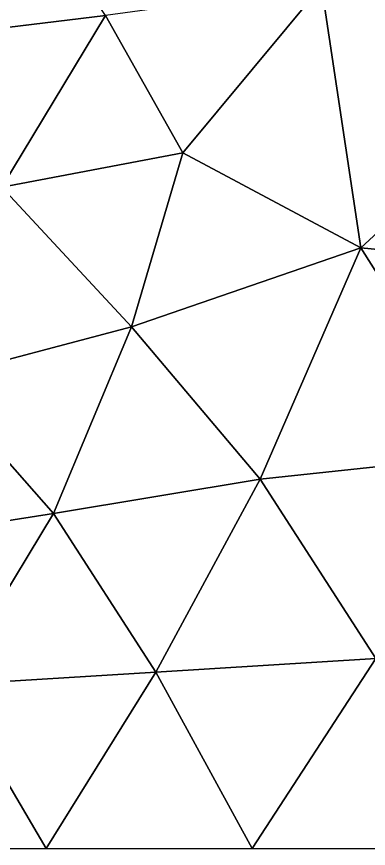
# Model space of a CAD drawing. Header units: metres. Extents: x 1 to 72, y -280 to 0.
# Drawn here: x 22.49 to 37.42, y -280 to -244.66 of the extents above; entities that cross this region are included whole.
import ezdxf

# ---------------------------------------------------------------- set-up
doc = ezdxf.new("R2010")
doc.units = ezdxf.units.M

msp = doc.modelspace()

# ---------------------------------------------------------------- linework, layer by layer
at = {"layer": 'layer', "color": 0}
for points in [[(45.4748, -246.761), (44.7769, -236.23), (35.428, -243.347)], [(19.4918, -245.436), (26.2649, -244.613), (22.1215, -238.327)], [(29.5405, -250.447), (35.428, -243.347), (26.2649, -244.613)], [(29.5405, -250.447), (37.1032, -254.48), (35.428, -243.347)], [(37.1032, -254.48), (45.4748, -246.761), (35.428, -243.347)], [(21.854, -251.898), (26.2649, -244.613), (19.4918, -245.436)], [(21.854, -251.898), (29.5405, -250.447), (26.2649, -244.613)], [(37.1032, -254.48), (46.7159, -255.411), (45.4748, -246.761)], [(21.854, -251.898), (27.3587, -257.832), (29.5405, -250.447)], [(27.3587, -257.832), (37.1032, -254.48), (29.5405, -250.447)], [(19.0095, -260.045), (27.3587, -257.832), (21.854, -251.898)], [(27.3587, -257.832), (32.8345, -264.308), (37.1032, -254.48)], [(32.8345, -264.308), (42.6498, -263.264), (37.1032, -254.48)], [(37.1032, -254.48), (42.6498, -263.264), (46.7159, -255.411)], [(24.0446, -265.771), (27.3587, -257.832), (19.0095, -260.045)], [(24.0446, -265.771), (32.8345, -264.308), (27.3587, -257.832)], [(17.1881, -266.84), (24.0446, -265.771), (19.0095, -260.045)], [(32.8345, -264.308), (37.7455, -271.939), (42.6498, -263.264)], [(24.0446, -265.771), (28.4008, -272.516), (32.8345, -264.308)], [(28.4008, -272.516), (37.7455, -271.939), (32.8345, -264.308)], [(19.6427, -273.046), (24.0446, -265.771), (17.1881, -266.84)], [(19.6427, -273.046), (28.4008, -272.516), (24.0446, -265.771)], [(28.4008, -272.516), (32.4867, -280), (37.7455, -271.939)], [(32.4867, -280), (42.38, -280), (37.7455, -271.939)], [(19.6427, -273.046), (23.7346, -280), (28.4008, -272.516)], [(23.7346, -280), (32.4867, -280), (28.4008, -272.516)], [(16.3722, -280), (23.7346, -280), (19.6427, -273.046)]]:
    msp.add_3dface(points, dxfattribs=at)

doc.saveas('drawing.dxf')
